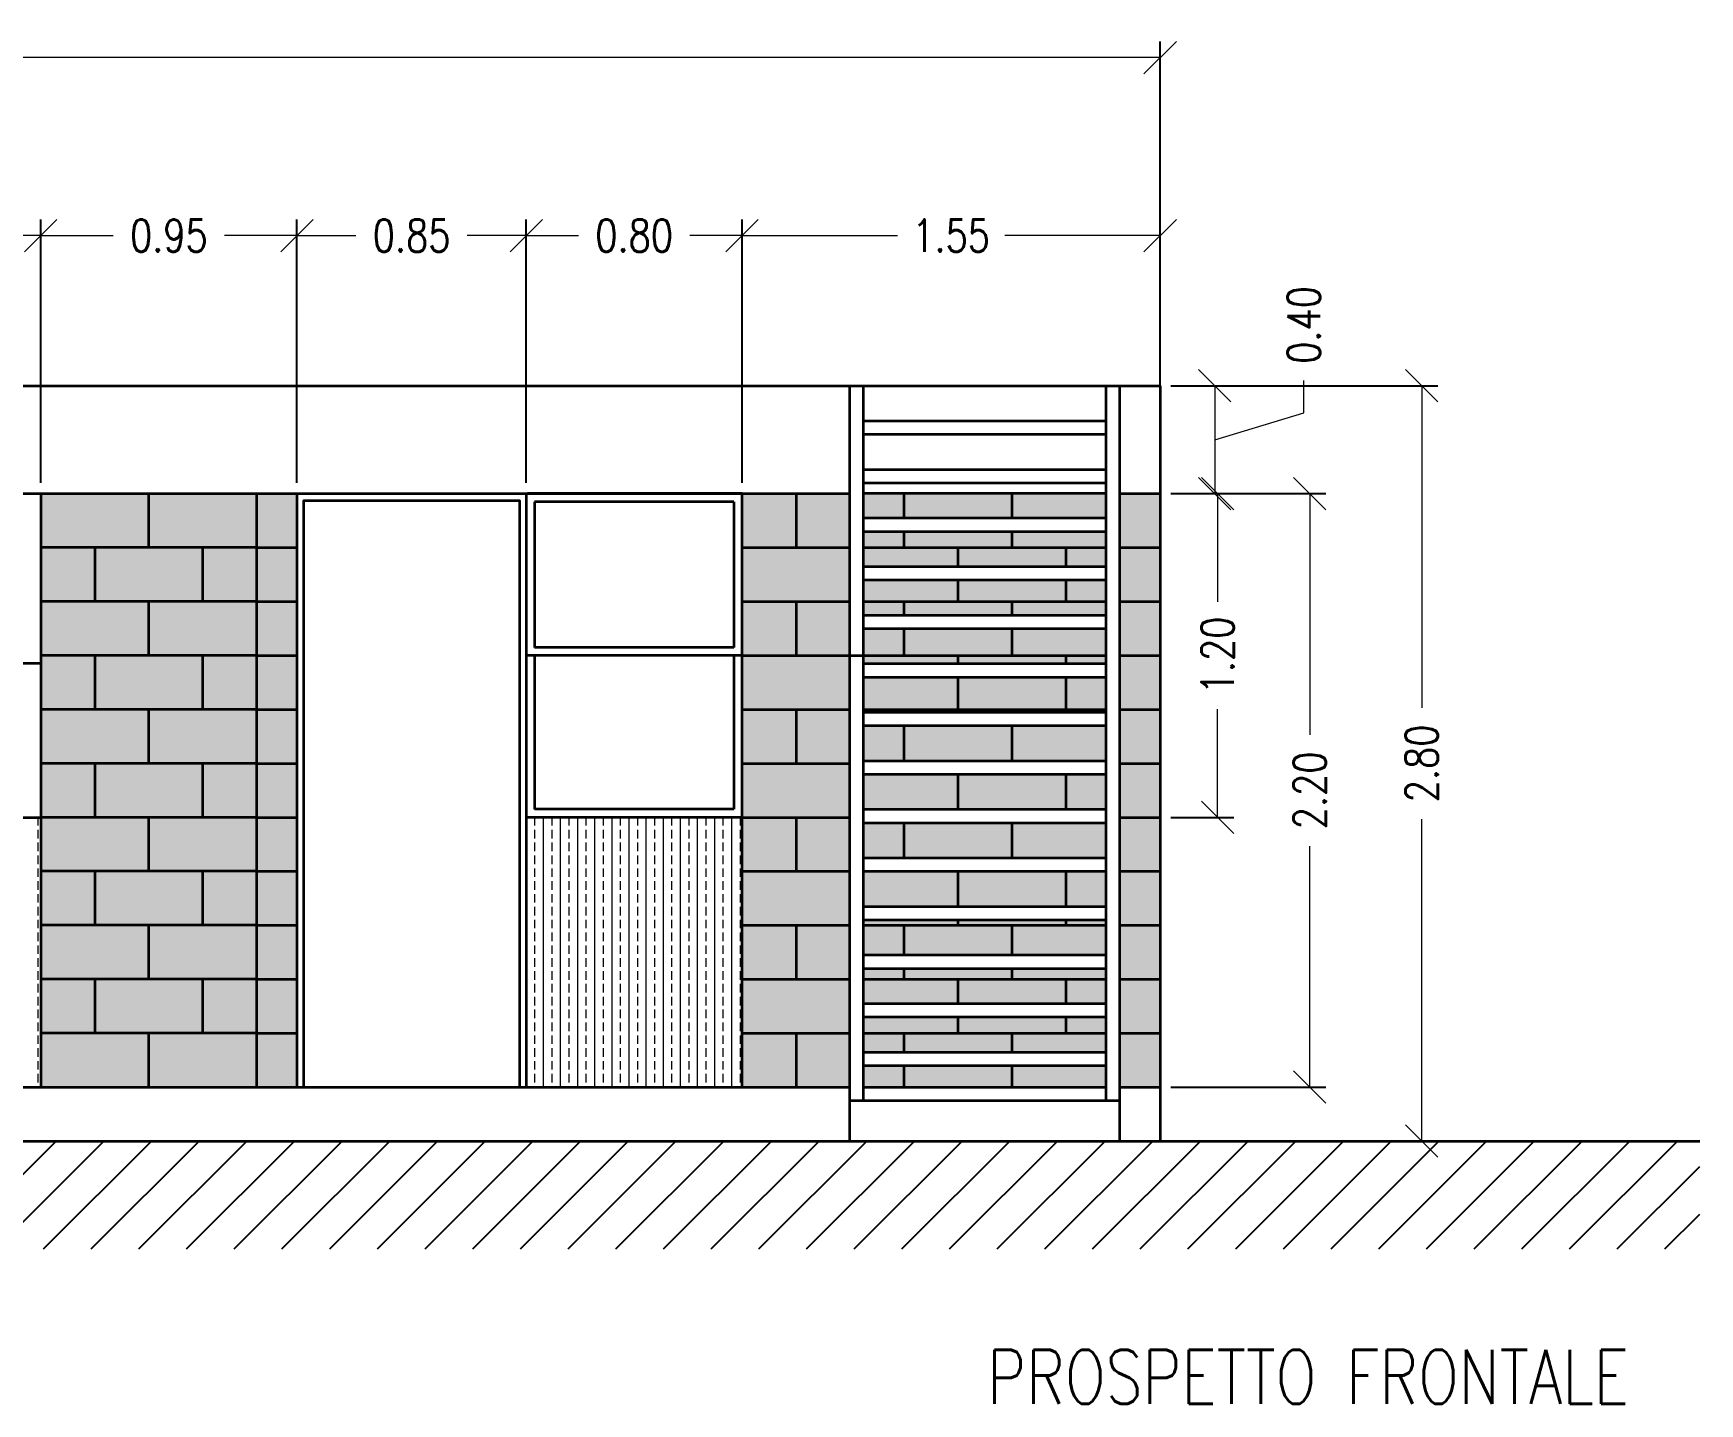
# Model space of a CAD drawing. Header units: metres. Extents: x 60.2 to 105.7, y 8.7 to 63.7.
# Drawn here: x 78.5 to 84.68, y 52.95 to 58.03 of the extents above; entities that cross this region are included whole.
import ezdxf

# ---------------------------------------------------------------- set-up
doc = ezdxf.new("R2010")
doc.units = ezdxf.units.M
doc.header["$LTSCALE"] = 5
doc.header["$MEASUREMENT"] = 0
doc.layers.get('0').update_dxf_attribs({"color": 30})
doc.layers.get('DEFPOINTS').update_dxf_attribs({"color": 210})
for name, color, linetype, lineweight in [('A-ANNO-DIMS', 3, 'Continuous', 9), ('A-ANNO-TEXT', 3, 'Continuous', 18), ('A-ELEV-MBE1', 7, 'Continuous', 35), ('A-ELEV-PATT', 8, 'Continuous', 18)]:
    doc.layers.add(name, color=color, linetype=linetype, lineweight=lineweight)
doc.layers.add('A-ANNO-SCRN', color=30, linetype='Continuous')
doc.styles.add('E-ROMANS', font='romans.shx', dxfattribs={"width": 0.8})
doc.dimstyles.new('E-0100_ARW_18', dxfattribs={"dimscale": 0.001, "dimtxt": 180, "dimasz": 180, "dimexe": 90, "dimexo": 60, "dimgap": 90, "dimtad": 0, "dimzin": 0, "dimdsep": 46, "dimtxsty": 'E-ROMANS', "dimblk": 'OPEN90', "dimcen": 90, "dimclrd": 256, "dimclre": 256, "dimclrt": 256, "dimadec": 0, "dimazin": 0, "dimtfac": 1, "dimtmove": 1, "dimatfit": 3, "dimldrblk": 'OPEN90', "dimfxl": 1, "dimtfill": 1, "dimtolj": 1, "dimtzin": 0, "dimarcsym": 0})

# ---------------------------------------------------------------- blocks, each defined once
blk = doc.blocks.new('_Oblique')
at = {"color": 0, "linetype": 'ByBlock', "lineweight": -2}
blk.add_line((-0.5, -0.5), (0.5, 0.5), dxfattribs=at)
blk = doc.blocks.new('*D89')
at = {"layer": 'A-ANNO-DIMS', "lineweight": -2, "transparency": 16777216}
for p, q in [((72.9311, 56.7667), (72.9311, 58.0032)), ((82.6811, 56.7667), (82.6811, 58.0032))]:
    blk.add_line(p, q, dxfattribs=at)
at = {"layer": 'A-ANNO-DIMS', "transparency": 16777216}
for p, q in [((72.9311, 57.9432), (77.5998, 57.9432)), ((82.6811, 57.9432), (78.0124, 57.9432))]:
    blk.add_line(p, q, dxfattribs=at)
at = {"layer": 'DEFPOINTS', "color": 0, "transparency": 16777216}
for p in [(82.6811, 57.9432), (72.9311, 56.7267), (82.6811, 56.7267)]:
    blk.add_point(p, dxfattribs=at)
at = {"layer": 'A-ANNO-DIMS', "transparency": 16777216, "xscale": 0.12, "yscale": 0.12, "zscale": 0.12, "rotation": 180}
blk.add_blockref('_Oblique', (72.9311, 57.9432), dxfattribs=at)
at = {"layer": 'A-ANNO-DIMS', "transparency": 16777216, "xscale": 0.12, "yscale": 0.12, "zscale": 0.12}
blk.add_blockref('_Oblique', (82.6811, 57.9432), dxfattribs=at)
at = {"layer": 'A-ANNO-DIMS', "transparency": 16777216, "insert": (77.8061, 57.9432), "char_height": 0.12, "attachment_point": 5, "style": 'E-ROMANS', "bg_fill": 3, "box_fill_scale": 1.25, "bg_fill_color": 256, "bg_fill_true_color": 13158600, "bg_fill_transparency": 0}
blk.add_mtext('\\A1;9.75', dxfattribs=at)
blk = doc.blocks.new('_Open90')
at = {"color": 0, "linetype": 'ByBlock', "lineweight": -2}
for p, q in [((0, 0), (-1, 0)), ((-0.5, 0.5), (0, 0)), ((0, 0), (-0.5, -0.5))]:
    blk.add_line(p, q, dxfattribs=at)
blk = doc.blocks.new('*D90')
at = {"layer": 'A-ANNO-DIMS', "lineweight": -2, "transparency": 16777216}
for p, q in [((82.7211, 56.7267), (82.9436, 56.7267)), ((82.7211, 56.3267), (82.9436, 56.3267))]:
    blk.add_line(p, q, dxfattribs=at)
at = {"layer": 'A-ANNO-DIMS', "transparency": 16777216}
for p, q in [((82.8836, 56.7267), (82.8836, 56.3267)), ((83.2136, 56.6257), (83.2136, 56.7457)), ((82.8836, 56.5267), (83.2136, 56.6257))]:
    blk.add_line(p, q, dxfattribs=at)
at = {"layer": 'DEFPOINTS', "color": 0, "transparency": 16777216}
for p in [(82.6811, 56.7267), (82.6811, 56.3267), (82.8836, 56.3267)]:
    blk.add_point(p, dxfattribs=at)
at = {"layer": 'A-ANNO-DIMS', "transparency": 16777216, "xscale": 0.12, "yscale": 0.12, "zscale": 0.12}
for p, rotation in [((82.8836, 56.7267), 90), ((82.8836, 56.3267), 270)]:
    blk.add_blockref('_Oblique', p, dxfattribs=dict(at, rotation=rotation))
at = {"layer": 'A-ANNO-DIMS', "transparency": 16777216, "insert": (83.2136, 56.952), "char_height": 0.12, "attachment_point": 5, "rotation": 90, "style": 'E-ROMANS', "bg_fill": 3, "box_fill_scale": 1.25, "bg_fill_color": 256, "bg_fill_true_color": 13158600, "bg_fill_transparency": 0}
blk.add_mtext('\\A1;0.40', dxfattribs=at)
blk = doc.blocks.new('*D91')
at = {"layer": 'A-ANNO-DIMS', "lineweight": -2, "transparency": 16777216}
for p, q in [((82.7211, 56.3267), (82.9541, 56.3267)), ((82.7211, 55.1267), (82.9541, 55.1267))]:
    blk.add_line(p, q, dxfattribs=at)
at = {"layer": 'A-ANNO-DIMS', "transparency": 16777216}
for p, q in [((82.8941, 56.3267), (82.8941, 55.9261)), ((82.8941, 55.1267), (82.8941, 55.5273))]:
    blk.add_line(p, q, dxfattribs=at)
at = {"layer": 'DEFPOINTS', "color": 0, "transparency": 16777216}
for p in [(82.6811, 56.3267), (82.6811, 55.1267), (82.8941, 55.1267)]:
    blk.add_point(p, dxfattribs=at)
at = {"layer": 'A-ANNO-DIMS', "transparency": 16777216, "xscale": 0.12, "yscale": 0.12, "zscale": 0.12}
for p, rotation in [((82.8941, 56.3267), 90), ((82.8941, 55.1267), 270)]:
    blk.add_blockref('_Oblique', p, dxfattribs=dict(at, rotation=rotation))
at = {"layer": 'A-ANNO-DIMS', "transparency": 16777216, "insert": (82.8941, 55.7267), "char_height": 0.12, "attachment_point": 5, "rotation": 90, "style": 'E-ROMANS', "bg_fill": 3, "box_fill_scale": 1.25, "bg_fill_color": 256, "bg_fill_true_color": 13158600, "bg_fill_transparency": 0}
blk.add_mtext('\\A1;1.20', dxfattribs=at)
blk = doc.blocks.new('*D92')
at = {"layer": 'A-ANNO-DIMS', "lineweight": -2, "transparency": 16777216}
for p, q in [((82.7211, 56.3267), (83.2957, 56.3267)), ((82.7211, 54.1267), (83.2957, 54.1267))]:
    blk.add_line(p, q, dxfattribs=at)
at = {"layer": 'A-ANNO-DIMS', "transparency": 16777216}
for p, q in [((83.2357, 56.3267), (83.2357, 55.433)), ((83.2357, 54.1267), (83.2357, 55.0204))]:
    blk.add_line(p, q, dxfattribs=at)
at = {"layer": 'DEFPOINTS', "color": 0, "transparency": 16777216}
for p in [(82.6811, 56.3267), (82.6811, 54.1267), (83.2357, 54.1267)]:
    blk.add_point(p, dxfattribs=at)
at = {"layer": 'A-ANNO-DIMS', "transparency": 16777216, "xscale": 0.12, "yscale": 0.12, "zscale": 0.12}
for p, rotation in [((83.2357, 56.3267), 90), ((83.2357, 54.1267), 270)]:
    blk.add_blockref('_Oblique', p, dxfattribs=dict(at, rotation=rotation))
at = {"layer": 'A-ANNO-DIMS', "transparency": 16777216, "insert": (83.2357, 55.2267), "char_height": 0.12, "attachment_point": 5, "rotation": 90, "style": 'E-ROMANS', "bg_fill": 3, "box_fill_scale": 1.25, "bg_fill_color": 256, "bg_fill_true_color": 13158600, "bg_fill_transparency": 0}
blk.add_mtext('\\A1;2.20', dxfattribs=at)
blk = doc.blocks.new('*D93')
at = {"layer": 'A-ANNO-DIMS', "lineweight": -2, "transparency": 16777216}
for p, q in [((82.7211, 56.7267), (83.7105, 56.7267)), ((82.7211, 53.9267), (83.7105, 53.9267))]:
    blk.add_line(p, q, dxfattribs=at)
at = {"layer": 'A-ANNO-DIMS', "transparency": 16777216}
for p, q in [((83.6505, 56.7267), (83.6505, 55.533)), ((83.6505, 53.9267), (83.6505, 55.1204))]:
    blk.add_line(p, q, dxfattribs=at)
at = {"layer": 'DEFPOINTS', "color": 0, "transparency": 16777216}
for p in [(82.6811, 56.7267), (82.6811, 53.9267), (83.6505, 53.9267)]:
    blk.add_point(p, dxfattribs=at)
at = {"layer": 'A-ANNO-DIMS', "transparency": 16777216, "xscale": 0.12, "yscale": 0.12, "zscale": 0.12}
for p, rotation in [((83.6505, 56.7267), 90), ((83.6505, 53.9267), 270)]:
    blk.add_blockref('_Oblique', p, dxfattribs=dict(at, rotation=rotation))
at = {"layer": 'A-ANNO-DIMS', "transparency": 16777216, "insert": (83.6505, 55.3267), "char_height": 0.12, "attachment_point": 5, "rotation": 90, "style": 'E-ROMANS', "bg_fill": 3, "box_fill_scale": 1.25, "bg_fill_color": 256, "bg_fill_true_color": 13158600, "bg_fill_transparency": 0}
blk.add_mtext('\\A1;2.80', dxfattribs=at)
blk = doc.blocks.new('*D108')
at = {"layer": 'A-ANNO-DIMS', "lineweight": -2, "transparency": 16777216}
for p, q in [((77.7311, 56.3667), (77.7311, 57.3435)), ((78.5311, 56.3667), (78.5311, 57.3435))]:
    blk.add_line(p, q, dxfattribs=at)
at = {"layer": 'A-ANNO-DIMS', "transparency": 16777216}
for p, q in [((77.7311, 57.2835), (77.9248, 57.2835)), ((78.5311, 57.2835), (78.3374, 57.2835))]:
    blk.add_line(p, q, dxfattribs=at)
at = {"layer": 'DEFPOINTS', "color": 0, "transparency": 16777216}
for p in [(78.5311, 57.2835), (77.7311, 56.3267), (78.5311, 56.3267)]:
    blk.add_point(p, dxfattribs=at)
at = {"layer": 'A-ANNO-DIMS', "transparency": 16777216, "xscale": 0.12, "yscale": 0.12, "zscale": 0.12, "rotation": 180}
blk.add_blockref('_Oblique', (77.7311, 57.2835), dxfattribs=at)
at = {"layer": 'A-ANNO-DIMS', "transparency": 16777216, "xscale": 0.12, "yscale": 0.12, "zscale": 0.12}
blk.add_blockref('_Oblique', (78.5311, 57.2835), dxfattribs=at)
at = {"layer": 'A-ANNO-DIMS', "transparency": 16777216, "insert": (78.1311, 57.2835), "char_height": 0.12, "attachment_point": 5, "style": 'E-ROMANS', "bg_fill": 3, "box_fill_scale": 1.25, "bg_fill_color": 256, "bg_fill_true_color": 13158600, "bg_fill_transparency": 0}
blk.add_mtext('\\A1;0.80', dxfattribs=at)
blk = doc.blocks.new('*D109')
at = {"layer": 'A-ANNO-DIMS', "lineweight": -2, "transparency": 16777216}
for p, q in [((78.5311, 56.3667), (78.5311, 57.3435)), ((79.4811, 56.3667), (79.4811, 57.3435))]:
    blk.add_line(p, q, dxfattribs=at)
at = {"layer": 'A-ANNO-DIMS', "transparency": 16777216}
for p, q in [((78.5311, 57.2835), (78.7998, 57.2835)), ((79.4811, 57.2835), (79.2124, 57.2835))]:
    blk.add_line(p, q, dxfattribs=at)
at = {"layer": 'DEFPOINTS', "color": 0, "transparency": 16777216}
for p in [(79.4811, 57.2835), (78.5311, 56.3267), (79.4811, 56.3267)]:
    blk.add_point(p, dxfattribs=at)
at = {"layer": 'A-ANNO-DIMS', "transparency": 16777216, "xscale": 0.12, "yscale": 0.12, "zscale": 0.12, "rotation": 180}
blk.add_blockref('_Oblique', (78.5311, 57.2835), dxfattribs=at)
at = {"layer": 'A-ANNO-DIMS', "transparency": 16777216, "xscale": 0.12, "yscale": 0.12, "zscale": 0.12}
blk.add_blockref('_Oblique', (79.4811, 57.2835), dxfattribs=at)
at = {"layer": 'A-ANNO-DIMS', "transparency": 16777216, "insert": (79.0061, 57.2835), "char_height": 0.12, "attachment_point": 5, "style": 'E-ROMANS', "bg_fill": 3, "box_fill_scale": 1.25, "bg_fill_color": 256, "bg_fill_true_color": 13158600, "bg_fill_transparency": 0}
blk.add_mtext('\\A1;0.95', dxfattribs=at)
blk = doc.blocks.new('*D110')
at = {"layer": 'A-ANNO-DIMS', "lineweight": -2, "transparency": 16777216}
for p, q in [((79.4811, 56.3667), (79.4811, 57.3435)), ((80.3311, 56.3667), (80.3311, 57.3435))]:
    blk.add_line(p, q, dxfattribs=at)
at = {"layer": 'A-ANNO-DIMS', "transparency": 16777216}
for p, q in [((79.4811, 57.2835), (79.6998, 57.2835)), ((80.3311, 57.2835), (80.1124, 57.2835))]:
    blk.add_line(p, q, dxfattribs=at)
at = {"layer": 'DEFPOINTS', "color": 0, "transparency": 16777216}
for p in [(80.3311, 57.2835), (79.4811, 56.3267), (80.3311, 56.3267)]:
    blk.add_point(p, dxfattribs=at)
at = {"layer": 'A-ANNO-DIMS', "transparency": 16777216, "xscale": 0.12, "yscale": 0.12, "zscale": 0.12, "rotation": 180}
blk.add_blockref('_Oblique', (79.4811, 57.2835), dxfattribs=at)
at = {"layer": 'A-ANNO-DIMS', "transparency": 16777216, "xscale": 0.12, "yscale": 0.12, "zscale": 0.12}
blk.add_blockref('_Oblique', (80.3311, 57.2835), dxfattribs=at)
at = {"layer": 'A-ANNO-DIMS', "transparency": 16777216, "insert": (79.9061, 57.2835), "char_height": 0.12, "attachment_point": 5, "style": 'E-ROMANS', "bg_fill": 3, "box_fill_scale": 1.25, "bg_fill_color": 256, "bg_fill_true_color": 13158600, "bg_fill_transparency": 0}
blk.add_mtext('\\A1;0.85', dxfattribs=at)
blk = doc.blocks.new('*D111')
at = {"layer": 'A-ANNO-DIMS', "lineweight": -2, "transparency": 16777216}
for p, q in [((80.3311, 56.3667), (80.3311, 57.3435)), ((81.1311, 56.3667), (81.1311, 57.3435))]:
    blk.add_line(p, q, dxfattribs=at)
at = {"layer": 'A-ANNO-DIMS', "transparency": 16777216}
for p, q in [((80.3311, 57.2835), (80.5248, 57.2835)), ((81.1311, 57.2835), (80.9374, 57.2835))]:
    blk.add_line(p, q, dxfattribs=at)
at = {"layer": 'DEFPOINTS', "color": 0, "transparency": 16777216}
for p in [(81.1311, 57.2835), (80.3311, 56.3267), (81.1311, 56.3267)]:
    blk.add_point(p, dxfattribs=at)
at = {"layer": 'A-ANNO-DIMS', "transparency": 16777216, "xscale": 0.12, "yscale": 0.12, "zscale": 0.12, "rotation": 180}
blk.add_blockref('_Oblique', (80.3311, 57.2835), dxfattribs=at)
at = {"layer": 'A-ANNO-DIMS', "transparency": 16777216, "xscale": 0.12, "yscale": 0.12, "zscale": 0.12}
blk.add_blockref('_Oblique', (81.1311, 57.2835), dxfattribs=at)
at = {"layer": 'A-ANNO-DIMS', "transparency": 16777216, "insert": (80.7311, 57.2835), "char_height": 0.12, "attachment_point": 5, "style": 'E-ROMANS', "bg_fill": 3, "box_fill_scale": 1.25, "bg_fill_color": 256, "bg_fill_true_color": 13158600, "bg_fill_transparency": 0}
blk.add_mtext('\\A1;0.80', dxfattribs=at)
blk = doc.blocks.new('*D112')
at = {"layer": 'A-ANNO-DIMS', "lineweight": -2, "transparency": 16777216}
for p, q in [((81.1311, 56.3667), (81.1311, 57.3435)), ((82.6811, 56.3667), (82.6811, 57.3435))]:
    blk.add_line(p, q, dxfattribs=at)
at = {"layer": 'A-ANNO-DIMS', "transparency": 16777216}
for p, q in [((81.1311, 57.2835), (81.7067, 57.2835)), ((82.6811, 57.2835), (82.1055, 57.2835))]:
    blk.add_line(p, q, dxfattribs=at)
at = {"layer": 'DEFPOINTS', "color": 0, "transparency": 16777216}
for p in [(82.6811, 57.2835), (81.1311, 56.3267), (82.6811, 56.3267)]:
    blk.add_point(p, dxfattribs=at)
at = {"layer": 'A-ANNO-DIMS', "transparency": 16777216, "xscale": 0.12, "yscale": 0.12, "zscale": 0.12, "rotation": 180}
blk.add_blockref('_Oblique', (81.1311, 57.2835), dxfattribs=at)
at = {"layer": 'A-ANNO-DIMS', "transparency": 16777216, "xscale": 0.12, "yscale": 0.12, "zscale": 0.12}
blk.add_blockref('_Oblique', (82.6811, 57.2835), dxfattribs=at)
at = {"layer": 'A-ANNO-DIMS', "transparency": 16777216, "insert": (81.9061, 57.2835), "char_height": 0.12, "attachment_point": 5, "style": 'E-ROMANS', "bg_fill": 3, "box_fill_scale": 1.25, "bg_fill_color": 256, "bg_fill_true_color": 13158600, "bg_fill_transparency": 0}
blk.add_mtext('\\A1;1.55', dxfattribs=at)

msp = doc.modelspace()

# ---------------------------------------------------------------- hatches: boundary and pattern name
at = {"layer": 'A-ELEV-PATT'}
h = msp.add_hatch(dxfattribs=at)
h.set_pattern_fill('DOTS,_O', color=256, scale=0.025, angle=450)
h.set_pattern_definition([(90, (106.874382, 341.13224), (-0.0396875, 0.01984375), [0, -0.0396875])])
h.paths.add_polyline_path([(79.4811, 56.3267), (78.5311, 56.3267), (78.5311, 55.1267), (78.5311, 54.1267), (79.4811, 54.1267)])
h.paths.add_polyline_path([(81.5311, 56.3267), (81.1311, 56.3267), (81.1311, 54.1267), (81.5311, 54.1267)])
h.paths.add_polyline_path([(82.4811, 56.3267), (81.5811, 56.3267), (81.5811, 56.2367), (82.4811, 56.2367)])
h.paths.add_polyline_path([(82.4811, 56.1867), (81.5811, 56.1867), (81.5811, 56.0567), (82.4811, 56.0567)])
h.paths.add_polyline_path([(82.4811, 56.0067), (81.5811, 56.0067), (81.5811, 55.8767), (82.4811, 55.8767)])
h.paths.add_polyline_path([(82.4811, 55.8267), (81.5811, 55.8267), (81.5811, 55.6967), (82.4811, 55.6967)])
h.paths.add_polyline_path([(82.4811, 55.6467), (81.5811, 55.6467), (81.5811, 55.5167), (82.4811, 55.5167)])
h.paths.add_polyline_path([(82.4811, 55.4667), (81.5811, 55.4667), (81.5811, 55.3367), (82.4811, 55.3367)])
h.paths.add_polyline_path([(82.4811, 55.2867), (81.5811, 55.2867), (81.5811, 55.1567), (82.4811, 55.1567)])
h.paths.add_polyline_path([(82.4811, 55.1067), (81.5811, 55.1067), (81.5811, 54.9767), (82.4811, 54.9767)])
h.paths.add_polyline_path([(82.4811, 54.9267), (81.5811, 54.9267), (81.5811, 54.7967), (82.4811, 54.7967)])
h.paths.add_polyline_path([(82.4811, 54.7467), (81.5811, 54.7467), (81.5811, 54.6167), (82.4811, 54.6167)])
h.paths.add_polyline_path([(82.4811, 54.5667), (81.5811, 54.5667), (81.5811, 54.4367), (82.4811, 54.4367)])
h.paths.add_polyline_path([(82.4811, 54.3867), (81.5811, 54.3867), (81.5811, 54.2567), (82.4811, 54.2567)])
h.paths.add_polyline_path([(82.4811, 54.2067), (81.5811, 54.2067), (81.5811, 54.1267), (82.4811, 54.1267)])
h.paths.add_polyline_path([(82.6811, 56.3267), (82.5311, 56.3267), (82.5311, 54.1267), (82.6811, 54.1267)])

# ---------------------------------------------------------------- linework, layer by layer
at = {"layer": 'A-ELEV-MBE1'}
for p, q in [((76.1311, 56.7267), (81.5811, 56.7267)), ((81.5811, 56.7267), (82.5311, 56.7267)), ((82.5311, 56.7267), (82.6811, 56.7267)), ((82.6811, 56.7267), (82.6811, 53.9267)), ((81.5811, 56.5967), (82.4811, 56.5967)), ((81.5811, 56.5467), (82.4811, 56.5467)), ((81.5811, 56.4167), (82.4811, 56.4167)), ((81.5811, 56.3667), (82.4811, 56.3667)), ((76.1311, 56.3267), (81.5311, 56.3267)), ((78.5311, 56.3267), (78.5311, 55.1267)), ((78.9311, 56.3267), (78.9311, 56.1267)), ((79.3311, 56.3267), (79.3311, 54.1267)), ((79.4811, 56.3267), (79.4811, 54.1267)), ((80.3311, 56.3267), (80.3311, 54.1267)), ((81.1311, 56.3267), (80.3352, 56.3267)), ((81.1011, 56.2967), (80.3611, 56.2967)), ((80.3611, 56.2967), (80.3611, 55.7567)), ((81.1011, 56.2967), (81.1011, 55.7567)), ((81.1311, 54.1267), (81.1311, 56.3267)), ((81.3311, 56.3267), (81.3311, 56.1267)), ((82.4811, 56.3267), (81.5811, 56.3267)), ((81.7311, 56.3267), (81.7311, 56.2367)), ((82.1311, 56.3267), (82.1311, 56.2367)), ((82.5311, 56.3267), (82.6811, 56.3267)), ((81.5811, 56.2367), (82.4811, 56.2367)), ((81.5811, 56.1867), (82.4811, 56.1867)), ((81.7311, 56.1867), (81.7311, 56.1267)), ((82.1311, 56.1867), (82.1311, 56.1267)), ((79.3311, 56.1267), (78.5311, 56.1267)), ((78.7311, 56.1267), (78.7311, 55.9267)), ((79.1311, 56.1267), (79.1311, 55.9267)), ((79.3311, 56.1267), (79.4811, 56.1267)), ((81.1311, 56.1267), (81.5311, 56.1267)), ((81.5811, 56.1267), (82.4811, 56.1267)), ((81.9311, 56.1267), (81.9311, 56.0567)), ((82.3311, 56.1267), (82.3311, 56.0567)), ((82.5311, 56.1267), (82.6811, 56.1267)), ((81.5811, 56.0567), (82.4811, 56.0567)), ((81.5811, 56.0067), (82.4811, 56.0067)), ((81.9311, 56.0067), (81.9311, 55.9267)), ((82.3311, 56.0067), (82.3311, 55.9267)), ((79.3311, 55.9267), (78.5311, 55.9267)), ((78.9311, 55.9267), (78.9311, 55.7267)), ((79.3311, 55.9267), (79.4811, 55.9267)), ((81.1311, 55.9267), (81.5311, 55.9267)), ((81.3311, 55.9267), (81.3311, 55.7267)), ((81.5811, 55.9267), (82.4811, 55.9267)), ((81.7311, 55.9267), (81.7311, 55.8767)), ((82.1311, 55.9267), (82.1311, 55.8767)), ((82.5311, 55.9267), (82.6811, 55.9267)), ((81.5811, 55.8767), (82.4811, 55.8767)), ((81.5811, 55.8267), (82.4811, 55.8267)), ((81.7311, 55.8267), (81.7311, 55.7267)), ((82.1311, 55.8267), (82.1311, 55.7267)), ((79.3311, 55.7267), (78.5311, 55.7267)), ((78.7311, 55.7267), (78.7311, 55.5267)), ((79.1311, 55.7267), (79.1311, 55.5267)), ((79.3311, 55.7267), (79.4811, 55.7267)), ((80.3611, 55.7267), (80.3611, 55.1567)), ((81.1011, 55.7267), (81.1011, 55.1567)), ((81.1311, 55.7267), (82.4811, 55.7267)), ((81.9311, 55.7267), (81.9311, 55.6967)), ((82.3311, 55.7267), (82.3311, 55.6967)), ((82.5311, 55.7267), (82.6811, 55.7267)), ((81.5811, 55.6967), (82.4811, 55.6967)), ((81.5811, 55.6467), (82.4811, 55.6467)), ((81.9311, 55.6467), (81.9311, 55.5267)), ((82.3311, 55.6467), (82.3311, 55.5267)), ((79.3311, 55.5267), (78.5311, 55.5267)), ((78.9311, 55.5267), (78.9311, 55.3267)), ((79.3311, 55.5267), (79.4811, 55.5267)), ((81.1311, 55.5267), (81.5311, 55.5267)), ((81.3311, 55.5267), (81.3311, 55.3267)), ((81.5811, 55.5267), (82.4811, 55.5267)), ((81.5811, 55.5167), (82.4811, 55.5167)), ((81.7311, 55.5267), (81.7311, 55.5167)), ((82.1311, 55.5267), (82.1311, 55.5167)), ((82.5311, 55.5267), (82.6811, 55.5267)), ((81.5811, 55.4667), (82.4811, 55.4667)), ((81.7311, 55.4667), (81.7311, 55.3367)), ((82.1311, 55.4667), (82.1311, 55.3367)), ((79.3311, 55.3267), (78.5311, 55.3267)), ((78.7311, 55.3267), (78.7311, 55.1267)), ((79.1311, 55.3267), (79.1311, 55.1267)), ((79.3311, 55.3267), (79.4811, 55.3267)), ((81.1311, 55.3267), (81.5311, 55.3267)), ((81.5811, 55.3367), (82.4811, 55.3367)), ((82.5311, 55.3267), (82.6811, 55.3267)), ((81.5811, 55.2867), (82.4811, 55.2867)), ((81.9311, 55.2867), (81.9311, 55.1567)), ((82.3311, 55.2867), (82.3311, 55.1567)), ((77.7311, 55.1267), (78.5311, 55.1267)), ((79.3311, 55.1267), (78.5311, 55.1267)), ((78.5311, 55.1267), (78.5311, 54.1267)), ((78.9311, 55.1267), (78.9311, 54.9267)), ((79.3311, 55.1267), (79.4811, 55.1267)), ((81.1311, 55.1267), (80.3311, 55.1267)), ((81.1011, 55.1567), (80.3611, 55.1567)), ((81.1311, 55.1267), (81.5311, 55.1267)), ((81.3311, 55.1267), (81.3311, 54.9267)), ((81.5811, 55.1567), (82.4811, 55.1567)), ((81.5811, 55.1067), (82.4811, 55.1067)), ((81.7311, 55.1067), (81.7311, 54.9767)), ((82.1311, 55.1067), (82.1311, 54.9767)), ((82.5311, 55.1267), (82.6811, 55.1267)), ((79.3311, 54.9267), (78.5311, 54.9267)), ((78.7311, 54.9267), (78.7311, 54.7267)), ((79.1311, 54.9267), (79.1311, 54.7267)), ((79.3311, 54.9267), (79.4811, 54.9267)), ((81.1311, 54.9267), (81.5311, 54.9267)), ((81.5811, 54.9767), (82.4811, 54.9767)), ((81.5811, 54.9267), (82.4811, 54.9267)), ((81.9311, 54.9267), (81.9311, 54.7967)), ((82.3311, 54.9267), (82.3311, 54.7967)), ((82.5311, 54.9267), (82.6811, 54.9267)), ((81.5811, 54.7967), (82.4811, 54.7967)), ((81.5811, 54.7467), (82.4811, 54.7467)), ((81.9311, 54.7467), (81.9311, 54.7267)), ((82.3311, 54.7467), (82.3311, 54.7267)), ((79.3311, 54.7267), (78.5311, 54.7267)), ((78.9311, 54.7267), (78.9311, 54.5267)), ((79.3311, 54.7267), (79.4811, 54.7267)), ((81.1311, 54.7267), (81.5311, 54.7267)), ((81.3311, 54.7267), (81.3311, 54.5267)), ((81.5811, 54.7267), (82.4811, 54.7267)), ((81.7311, 54.7267), (81.7311, 54.6167)), ((82.1311, 54.7267), (82.1311, 54.6167)), ((82.5311, 54.7267), (82.6811, 54.7267)), ((81.5811, 54.6167), (82.4811, 54.6167)), ((81.5811, 54.5667), (82.4811, 54.5667)), ((81.7311, 54.5667), (81.7311, 54.5267)), ((82.1311, 54.5667), (82.1311, 54.5267)), ((79.3311, 54.5267), (78.5311, 54.5267)), ((78.7311, 54.5267), (78.7311, 54.3267)), ((79.1311, 54.5267), (79.1311, 54.3267)), ((79.3311, 54.5267), (79.4811, 54.5267)), ((81.1311, 54.5267), (81.5311, 54.5267)), ((81.5811, 54.5267), (82.4811, 54.5267)), ((81.9311, 54.5267), (81.9311, 54.4367)), ((82.3311, 54.5267), (82.3311, 54.4367)), ((82.5311, 54.5267), (82.6811, 54.5267)), ((81.5811, 54.4367), (82.4811, 54.4367)), ((81.5811, 54.3867), (82.4811, 54.3867)), ((81.9311, 54.3867), (81.9311, 54.3267)), ((82.3311, 54.3867), (82.3311, 54.3267)), ((79.3311, 54.3267), (78.5311, 54.3267)), ((78.9311, 54.3267), (78.9311, 54.1267)), ((79.3311, 54.3267), (79.4811, 54.3267)), ((81.1311, 54.3267), (81.5311, 54.3267)), ((81.3311, 54.3267), (81.3311, 54.1267)), ((81.5811, 54.3267), (82.4811, 54.3267)), ((81.7311, 54.3267), (81.7311, 54.2567)), ((82.1311, 54.3267), (82.1311, 54.2567)), ((82.5311, 54.3267), (82.6811, 54.3267)), ((81.5811, 54.2567), (82.4811, 54.2567)), ((81.5811, 54.2067), (82.4811, 54.2067)), ((81.7311, 54.2067), (81.7311, 54.1267)), ((82.1311, 54.2067), (82.1311, 54.1267)), ((76.1311, 54.1267), (81.5311, 54.1267)), ((81.5811, 54.1267), (82.4811, 54.1267)), ((82.5311, 54.1267), (82.6811, 54.1267)), ((81.5311, 54.0767), (82.5311, 54.0767)), ((70.9311, 53.9267), (84.6811, 53.9267))]:
    msp.add_line(p, q, dxfattribs=at)
for points in [[(81.5311, 53.9267), (81.5311, 56.7267)], [(81.5811, 54.0767), (81.5811, 56.7267)], [(82.4811, 54.0767), (82.4811, 56.7267)], [(82.5311, 53.9267), (82.5311, 56.7267)], [(79.5061, 54.1267), (79.5061, 56.3017), (80.3061, 56.3017), (80.3061, 54.1267)], [(81.1311, 55.7267), (80.3311, 55.7267)], [(81.1011, 55.7567), (80.3611, 55.7567)], [(78.5311, 55.6967), (77.7311, 55.6967)]]:
    msp.add_lwpolyline(points, dxfattribs=at)
at = {"layer": 'A-ELEV-PATT', "linetype": 'Continuous'}
for p, q in [((78.5216, 55.0965), (78.5216, 55.1267)), ((80.3314, 54.1267), (80.3314, 55.1267)), ((80.3631, 55.0965), (80.3631, 55.1267)), ((80.3949, 54.1267), (80.3949, 55.1267)), ((80.4266, 55.0965), (80.4266, 55.1267)), ((80.4584, 54.1267), (80.4584, 55.1267)), ((80.4901, 55.0965), (80.4901, 55.1267)), ((80.5219, 54.1267), (80.5219, 55.1267)), ((80.5536, 55.0965), (80.5536, 55.1267)), ((80.5854, 54.1267), (80.5854, 55.1267)), ((80.6171, 55.0965), (80.6171, 55.1267)), ((80.6489, 54.1267), (80.6489, 55.1267)), ((80.6806, 55.0965), (80.6806, 55.1267)), ((80.7124, 54.1267), (80.7124, 55.1267)), ((80.7441, 55.0965), (80.7441, 55.1267)), ((80.7759, 54.1267), (80.7759, 55.1267)), ((80.8076, 55.0965), (80.8076, 55.1267)), ((80.8394, 54.1267), (80.8394, 55.1267)), ((80.8711, 55.0965), (80.8711, 55.1267)), ((80.9029, 54.1267), (80.9029, 55.1267)), ((80.9346, 55.0965), (80.9346, 55.1267)), ((80.9664, 54.1267), (80.9664, 55.1267)), ((80.9981, 55.0965), (80.9981, 55.1267)), ((81.0299, 54.1267), (81.0299, 55.1267)), ((81.0616, 55.0965), (81.0616, 55.1267)), ((81.0934, 54.1267), (81.0934, 55.1267)), ((81.1251, 55.0965), (81.1251, 55.1267)), ((78.5216, 55.0489), (78.5216, 55.0806)), ((80.3631, 55.0489), (80.3631, 55.0806)), ((80.4266, 55.0489), (80.4266, 55.0806)), ((80.4901, 55.0489), (80.4901, 55.0806)), ((80.5536, 55.0489), (80.5536, 55.0806)), ((80.6171, 55.0489), (80.6171, 55.0806)), ((80.6806, 55.0489), (80.6806, 55.0806)), ((80.7441, 55.0489), (80.7441, 55.0806)), ((80.8076, 55.0489), (80.8076, 55.0806)), ((80.8711, 55.0489), (80.8711, 55.0806)), ((80.9346, 55.0489), (80.9346, 55.0806)), ((80.9981, 55.0489), (80.9981, 55.0806)), ((81.0616, 55.0489), (81.0616, 55.0806)), ((81.1251, 55.0489), (81.1251, 55.0806)), ((78.5216, 55.0012), (78.5216, 55.033)), ((78.5216, 54.9536), (78.5216, 54.9854)), ((80.3631, 55.0012), (80.3631, 55.033)), ((80.3631, 54.9536), (80.3631, 54.9854)), ((80.4266, 55.0012), (80.4266, 55.033)), ((80.4266, 54.9536), (80.4266, 54.9854)), ((80.4901, 55.0012), (80.4901, 55.033)), ((80.4901, 54.9536), (80.4901, 54.9854)), ((80.5536, 55.0012), (80.5536, 55.033)), ((80.5536, 54.9536), (80.5536, 54.9854)), ((80.6171, 55.0012), (80.6171, 55.033)), ((80.6171, 54.9536), (80.6171, 54.9854)), ((80.6806, 55.0012), (80.6806, 55.033)), ((80.6806, 54.9536), (80.6806, 54.9854)), ((80.7441, 55.0012), (80.7441, 55.033)), ((80.7441, 54.9536), (80.7441, 54.9854)), ((80.8076, 55.0012), (80.8076, 55.033)), ((80.8076, 54.9536), (80.8076, 54.9854)), ((80.8711, 55.0012), (80.8711, 55.033)), ((80.8711, 54.9536), (80.8711, 54.9854)), ((80.9346, 55.0012), (80.9346, 55.033)), ((80.9346, 54.9536), (80.9346, 54.9854)), ((80.9981, 55.0012), (80.9981, 55.033)), ((80.9981, 54.9536), (80.9981, 54.9854)), ((81.0616, 55.0012), (81.0616, 55.033)), ((81.0616, 54.9536), (81.0616, 54.9854)), ((81.1251, 55.0012), (81.1251, 55.033)), ((81.1251, 54.9536), (81.1251, 54.9854)), ((78.5216, 54.906), (78.5216, 54.9377)), ((80.3631, 54.906), (80.3631, 54.9377)), ((80.4266, 54.906), (80.4266, 54.9377)), ((80.4901, 54.906), (80.4901, 54.9377)), ((80.5536, 54.906), (80.5536, 54.9377)), ((80.6171, 54.906), (80.6171, 54.9377)), ((80.6806, 54.906), (80.6806, 54.9377)), ((80.7441, 54.906), (80.7441, 54.9377)), ((80.8076, 54.906), (80.8076, 54.9377)), ((80.8711, 54.906), (80.8711, 54.9377)), ((80.9346, 54.906), (80.9346, 54.9377)), ((80.9981, 54.906), (80.9981, 54.9377)), ((81.0616, 54.906), (81.0616, 54.9377)), ((81.1251, 54.906), (81.1251, 54.9377)), ((78.5216, 54.8584), (78.5216, 54.8901)), ((80.3631, 54.8584), (80.3631, 54.8901)), ((80.4266, 54.8584), (80.4266, 54.8901)), ((80.4901, 54.8584), (80.4901, 54.8901)), ((80.5536, 54.8584), (80.5536, 54.8901)), ((80.6171, 54.8584), (80.6171, 54.8901)), ((80.6806, 54.8584), (80.6806, 54.8901)), ((80.7441, 54.8584), (80.7441, 54.8901)), ((80.8076, 54.8584), (80.8076, 54.8901)), ((80.8711, 54.8584), (80.8711, 54.8901)), ((80.9346, 54.8584), (80.9346, 54.8901)), ((80.9981, 54.8584), (80.9981, 54.8901)), ((81.0616, 54.8584), (81.0616, 54.8901)), ((81.1251, 54.8584), (81.1251, 54.8901)), ((78.5216, 54.8107), (78.5216, 54.8425)), ((78.5216, 54.7631), (78.5216, 54.7949)), ((80.3631, 54.8107), (80.3631, 54.8425)), ((80.3631, 54.7631), (80.3631, 54.7949)), ((80.4266, 54.8107), (80.4266, 54.8425)), ((80.4266, 54.7631), (80.4266, 54.7949)), ((80.4901, 54.8107), (80.4901, 54.8425)), ((80.4901, 54.7631), (80.4901, 54.7949)), ((80.5536, 54.8107), (80.5536, 54.8425)), ((80.5536, 54.7631), (80.5536, 54.7949)), ((80.6171, 54.8107), (80.6171, 54.8425)), ((80.6171, 54.7631), (80.6171, 54.7949)), ((80.6806, 54.8107), (80.6806, 54.8425)), ((80.6806, 54.7631), (80.6806, 54.7949)), ((80.7441, 54.8107), (80.7441, 54.8425)), ((80.7441, 54.7631), (80.7441, 54.7949)), ((80.8076, 54.8107), (80.8076, 54.8425)), ((80.8076, 54.7631), (80.8076, 54.7949)), ((80.8711, 54.8107), (80.8711, 54.8425)), ((80.8711, 54.7631), (80.8711, 54.7949)), ((80.9346, 54.8107), (80.9346, 54.8425)), ((80.9346, 54.7631), (80.9346, 54.7949)), ((80.9981, 54.8107), (80.9981, 54.8425)), ((80.9981, 54.7631), (80.9981, 54.7949)), ((81.0616, 54.8107), (81.0616, 54.8425)), ((81.0616, 54.7631), (81.0616, 54.7949)), ((81.1251, 54.8107), (81.1251, 54.8425)), ((81.1251, 54.7631), (81.1251, 54.7949)), ((78.5216, 54.7155), (78.5216, 54.7472)), ((80.3631, 54.7155), (80.3631, 54.7472)), ((80.4266, 54.7155), (80.4266, 54.7472)), ((80.4901, 54.7155), (80.4901, 54.7472)), ((80.5536, 54.7155), (80.5536, 54.7472)), ((80.6171, 54.7155), (80.6171, 54.7472)), ((80.6806, 54.7155), (80.6806, 54.7472)), ((80.7441, 54.7155), (80.7441, 54.7472)), ((80.8076, 54.7155), (80.8076, 54.7472)), ((80.8711, 54.7155), (80.8711, 54.7472)), ((80.9346, 54.7155), (80.9346, 54.7472)), ((80.9981, 54.7155), (80.9981, 54.7472)), ((81.0616, 54.7155), (81.0616, 54.7472)), ((81.1251, 54.7155), (81.1251, 54.7472)), ((78.5216, 54.6679), (78.5216, 54.6996)), ((80.3631, 54.6679), (80.3631, 54.6996)), ((80.4266, 54.6679), (80.4266, 54.6996)), ((80.4901, 54.6679), (80.4901, 54.6996)), ((80.5536, 54.6679), (80.5536, 54.6996)), ((80.6171, 54.6679), (80.6171, 54.6996)), ((80.6806, 54.6679), (80.6806, 54.6996)), ((80.7441, 54.6679), (80.7441, 54.6996)), ((80.8076, 54.6679), (80.8076, 54.6996)), ((80.8711, 54.6679), (80.8711, 54.6996)), ((80.9346, 54.6679), (80.9346, 54.6996)), ((80.9981, 54.6679), (80.9981, 54.6996)), ((81.0616, 54.6679), (81.0616, 54.6996)), ((81.1251, 54.6679), (81.1251, 54.6996)), ((78.5216, 54.6202), (78.5216, 54.652)), ((80.3631, 54.6202), (80.3631, 54.652)), ((80.4266, 54.6202), (80.4266, 54.652)), ((80.4901, 54.6202), (80.4901, 54.652)), ((80.5536, 54.6202), (80.5536, 54.652)), ((80.6171, 54.6202), (80.6171, 54.652)), ((80.6806, 54.6202), (80.6806, 54.652)), ((80.7441, 54.6202), (80.7441, 54.652)), ((80.8076, 54.6202), (80.8076, 54.652)), ((80.8711, 54.6202), (80.8711, 54.652)), ((80.9346, 54.6202), (80.9346, 54.652)), ((80.9981, 54.6202), (80.9981, 54.652)), ((81.0616, 54.6202), (81.0616, 54.652)), ((81.1251, 54.6202), (81.1251, 54.652)), ((78.5216, 54.5726), (78.5216, 54.6044)), ((78.5216, 54.525), (78.5216, 54.5567)), ((80.3631, 54.5726), (80.3631, 54.6044)), ((80.3631, 54.525), (80.3631, 54.5567)), ((80.4266, 54.5726), (80.4266, 54.6044)), ((80.4266, 54.525), (80.4266, 54.5567)), ((80.4901, 54.5726), (80.4901, 54.6044)), ((80.4901, 54.525), (80.4901, 54.5567)), ((80.5536, 54.5726), (80.5536, 54.6044)), ((80.5536, 54.525), (80.5536, 54.5567)), ((80.6171, 54.5726), (80.6171, 54.6044)), ((80.6171, 54.525), (80.6171, 54.5567)), ((80.6806, 54.5726), (80.6806, 54.6044)), ((80.6806, 54.525), (80.6806, 54.5567)), ((80.7441, 54.5726), (80.7441, 54.6044)), ((80.7441, 54.525), (80.7441, 54.5567)), ((80.8076, 54.5726), (80.8076, 54.6044)), ((80.8076, 54.525), (80.8076, 54.5567)), ((80.8711, 54.5726), (80.8711, 54.6044)), ((80.8711, 54.525), (80.8711, 54.5567)), ((80.9346, 54.5726), (80.9346, 54.6044)), ((80.9346, 54.525), (80.9346, 54.5567)), ((80.9981, 54.5726), (80.9981, 54.6044)), ((80.9981, 54.525), (80.9981, 54.5567)), ((81.0616, 54.5726), (81.0616, 54.6044)), ((81.0616, 54.525), (81.0616, 54.5567)), ((81.1251, 54.5726), (81.1251, 54.6044)), ((81.1251, 54.525), (81.1251, 54.5567)), ((78.5216, 54.4774), (78.5216, 54.5091)), ((80.3631, 54.4774), (80.3631, 54.5091)), ((80.4266, 54.4774), (80.4266, 54.5091)), ((80.4901, 54.4774), (80.4901, 54.5091)), ((80.5536, 54.4774), (80.5536, 54.5091)), ((80.6171, 54.4774), (80.6171, 54.5091)), ((80.6806, 54.4774), (80.6806, 54.5091)), ((80.7441, 54.4774), (80.7441, 54.5091)), ((80.8076, 54.4774), (80.8076, 54.5091)), ((80.8711, 54.4774), (80.8711, 54.5091)), ((80.9346, 54.4774), (80.9346, 54.5091)), ((80.9981, 54.4774), (80.9981, 54.5091)), ((81.0616, 54.4774), (81.0616, 54.5091)), ((81.1251, 54.4774), (81.1251, 54.5091)), ((78.5216, 54.4297), (78.5216, 54.4615)), ((80.3631, 54.4297), (80.3631, 54.4615)), ((80.4266, 54.4297), (80.4266, 54.4615)), ((80.4901, 54.4297), (80.4901, 54.4615)), ((80.5536, 54.4297), (80.5536, 54.4615)), ((80.6171, 54.4297), (80.6171, 54.4615)), ((80.6806, 54.4297), (80.6806, 54.4615)), ((80.7441, 54.4297), (80.7441, 54.4615)), ((80.8076, 54.4297), (80.8076, 54.4615)), ((80.8711, 54.4297), (80.8711, 54.4615)), ((80.9346, 54.4297), (80.9346, 54.4615)), ((80.9981, 54.4297), (80.9981, 54.4615)), ((81.0616, 54.4297), (81.0616, 54.4615)), ((81.1251, 54.4297), (81.1251, 54.4615)), ((78.5216, 54.3821), (78.5216, 54.4139)), ((78.5216, 54.3345), (78.5216, 54.3662)), ((80.3631, 54.3821), (80.3631, 54.4139)), ((80.3631, 54.3345), (80.3631, 54.3662)), ((80.4266, 54.3821), (80.4266, 54.4139)), ((80.4266, 54.3345), (80.4266, 54.3662)), ((80.4901, 54.3821), (80.4901, 54.4139)), ((80.4901, 54.3345), (80.4901, 54.3662)), ((80.5536, 54.3821), (80.5536, 54.4139)), ((80.5536, 54.3345), (80.5536, 54.3662)), ((80.6171, 54.3821), (80.6171, 54.4139)), ((80.6171, 54.3345), (80.6171, 54.3662)), ((80.6806, 54.3821), (80.6806, 54.4139)), ((80.6806, 54.3345), (80.6806, 54.3662)), ((80.7441, 54.3821), (80.7441, 54.4139)), ((80.7441, 54.3345), (80.7441, 54.3662)), ((80.8076, 54.3821), (80.8076, 54.4139)), ((80.8076, 54.3345), (80.8076, 54.3662)), ((80.8711, 54.3821), (80.8711, 54.4139)), ((80.8711, 54.3345), (80.8711, 54.3662)), ((80.9346, 54.3821), (80.9346, 54.4139)), ((80.9346, 54.3345), (80.9346, 54.3662)), ((80.9981, 54.3821), (80.9981, 54.4139)), ((80.9981, 54.3345), (80.9981, 54.3662)), ((81.0616, 54.3821), (81.0616, 54.4139)), ((81.0616, 54.3345), (81.0616, 54.3662)), ((81.1251, 54.3821), (81.1251, 54.4139)), ((81.1251, 54.3345), (81.1251, 54.3662)), ((78.5216, 54.2869), (78.5216, 54.3186)), ((80.3631, 54.2869), (80.3631, 54.3186)), ((80.4266, 54.2869), (80.4266, 54.3186)), ((80.4901, 54.2869), (80.4901, 54.3186)), ((80.5536, 54.2869), (80.5536, 54.3186)), ((80.6171, 54.2869), (80.6171, 54.3186)), ((80.6806, 54.2869), (80.6806, 54.3186)), ((80.7441, 54.2869), (80.7441, 54.3186)), ((80.8076, 54.2869), (80.8076, 54.3186)), ((80.8711, 54.2869), (80.8711, 54.3186)), ((80.9346, 54.2869), (80.9346, 54.3186)), ((80.9981, 54.2869), (80.9981, 54.3186)), ((81.0616, 54.2869), (81.0616, 54.3186)), ((81.1251, 54.2869), (81.1251, 54.3186)), ((78.5216, 54.2392), (78.5216, 54.271)), ((80.3631, 54.2392), (80.3631, 54.271)), ((80.4266, 54.2392), (80.4266, 54.271)), ((80.4901, 54.2392), (80.4901, 54.271)), ((80.5536, 54.2392), (80.5536, 54.271)), ((80.6171, 54.2392), (80.6171, 54.271)), ((80.6806, 54.2392), (80.6806, 54.271)), ((80.7441, 54.2392), (80.7441, 54.271)), ((80.8076, 54.2392), (80.8076, 54.271)), ((80.8711, 54.2392), (80.8711, 54.271)), ((80.9346, 54.2392), (80.9346, 54.271)), ((80.9981, 54.2392), (80.9981, 54.271)), ((81.0616, 54.2392), (81.0616, 54.271)), ((81.1251, 54.2392), (81.1251, 54.271)), ((78.5216, 54.1916), (78.5216, 54.2234)), ((80.3631, 54.1916), (80.3631, 54.2234)), ((80.4266, 54.1916), (80.4266, 54.2234)), ((80.4901, 54.1916), (80.4901, 54.2234)), ((80.5536, 54.1916), (80.5536, 54.2234)), ((80.6171, 54.1916), (80.6171, 54.2234)), ((80.6806, 54.1916), (80.6806, 54.2234)), ((80.7441, 54.1916), (80.7441, 54.2234)), ((80.8076, 54.1916), (80.8076, 54.2234)), ((80.8711, 54.1916), (80.8711, 54.2234)), ((80.9346, 54.1916), (80.9346, 54.2234)), ((80.9981, 54.1916), (80.9981, 54.2234)), ((81.0616, 54.1916), (81.0616, 54.2234)), ((81.1251, 54.1916), (81.1251, 54.2234)), ((78.5216, 54.144), (78.5216, 54.1757)), ((78.5216, 54.1267), (78.5216, 54.1281)), ((80.3631, 54.144), (80.3631, 54.1757)), ((80.3631, 54.1267), (80.3631, 54.1281)), ((80.4266, 54.144), (80.4266, 54.1757)), ((80.4266, 54.1267), (80.4266, 54.1281)), ((80.4901, 54.144), (80.4901, 54.1757)), ((80.4901, 54.1267), (80.4901, 54.1281)), ((80.5536, 54.144), (80.5536, 54.1757)), ((80.5536, 54.1267), (80.5536, 54.1281)), ((80.6171, 54.144), (80.6171, 54.1757)), ((80.6171, 54.1267), (80.6171, 54.1281)), ((80.6806, 54.144), (80.6806, 54.1757)), ((80.6806, 54.1267), (80.6806, 54.1281)), ((80.7441, 54.144), (80.7441, 54.1757)), ((80.7441, 54.1267), (80.7441, 54.1281)), ((80.8076, 54.144), (80.8076, 54.1757)), ((80.8076, 54.1267), (80.8076, 54.1281)), ((80.8711, 54.144), (80.8711, 54.1757)), ((80.8711, 54.1267), (80.8711, 54.1281)), ((80.9346, 54.144), (80.9346, 54.1757)), ((80.9346, 54.1267), (80.9346, 54.1281)), ((80.9981, 54.144), (80.9981, 54.1757)), ((80.9981, 54.1267), (80.9981, 54.1281)), ((81.0616, 54.144), (81.0616, 54.1757)), ((81.0616, 54.1267), (81.0616, 54.1281)), ((81.1251, 54.144), (81.1251, 54.1757)), ((81.1251, 54.1267), (81.1251, 54.1281))]:
    msp.add_line(p, q, dxfattribs=at)

# ---------------------------------------------------------------- texts
at = {"layer": 'A-ANNO-TEXT', "insert": (82.0398, 53.1532), "char_height": 0.2, "attachment_point": 1, "style": 'E-ROMANS'}
msp.add_mtext_dynamic_manual_height_columns('PROSPETTO FRONTALE', width=3.800717, gutter_width=9, heights=[0], dxfattribs=at)

# ---------------------------------------------------------------- next in the draw order: dimensions: what is measured, and where the dimension line sits
at = {"layer": 'A-ANNO-DIMS'}
dim = msp.add_linear_dim(base=(82.6811, 57.9432), p1=(72.9311, 56.7267), p2=(82.6811, 56.7267), dimstyle='E-0100_ARW_18', override={"dimtxt": 120, "dimasz": 120, "dimexe": 60, "dimexo": 40, "dimgap": 60, "dimblk": 'Oblique', "dimcen": 60, "dimlwd": 65535}, dxfattribs=at)
dim.commit()
dim.dimension.update_dxf_attribs({"geometry": '*D89', "text_midpoint": (77.8061, 57.9432)})

# ---------------------------------------------------------------- next in the draw order: dimensions: what is measured, and where the dimension line sits
for base, p1, p2, angle, picture, middle in [((78.5311, 57.2835), (77.7311, 56.3267), (78.5311, 56.3267), 180, '*D108', (78.1311, 57.2835)), ((82.8836, 56.3267), (82.6811, 56.7267), (82.6811, 56.3267), 90, '*D90', (83.2136, 56.8057))]:
    dim = msp.add_linear_dim(base=base, p1=p1, p2=p2, angle=angle, dimstyle='E-0100_ARW_18', override={"dimtxt": 120, "dimasz": 120, "dimexe": 60, "dimexo": 40, "dimgap": 60, "dimblk": 'Oblique', "dimcen": 60, "dimlwd": 65535}, dxfattribs=at)
    dim.commit()
    dim.dimension.update_dxf_attribs({"geometry": picture, "text_midpoint": middle})

# ---------------------------------------------------------------- next in the draw order: dimensions: what is measured, and where the dimension line sits
for base, p1, p2, angle, picture, middle in [((79.4811, 57.2835), (78.5311, 56.3267), (79.4811, 56.3267), 180, '*D109', (79.0061, 57.2835)), ((82.8941, 55.1267), (82.6811, 56.3267), (82.6811, 55.1267), 90, '*D91', (82.8941, 55.7267))]:
    dim = msp.add_linear_dim(base=base, p1=p1, p2=p2, angle=angle, dimstyle='E-0100_ARW_18', override={"dimtxt": 120, "dimasz": 120, "dimexe": 60, "dimexo": 40, "dimgap": 60, "dimblk": 'Oblique', "dimcen": 60, "dimlwd": 65535}, dxfattribs=at)
    dim.commit()
    dim.dimension.update_dxf_attribs({"geometry": picture, "text_midpoint": middle})

# ---------------------------------------------------------------- next in the draw order: dimensions: what is measured, and where the dimension line sits
for base, p1, p2, angle, picture, middle in [((80.3311, 57.2835), (79.4811, 56.3267), (80.3311, 56.3267), 180, '*D110', (79.9061, 57.2835)), ((83.2357, 54.1267), (82.6811, 56.3267), (82.6811, 54.1267), 90, '*D92', (83.2357, 55.2267))]:
    dim = msp.add_linear_dim(base=base, p1=p1, p2=p2, angle=angle, dimstyle='E-0100_ARW_18', override={"dimtxt": 120, "dimasz": 120, "dimexe": 60, "dimexo": 40, "dimgap": 60, "dimblk": 'Oblique', "dimcen": 60, "dimlwd": 65535}, dxfattribs=at)
    dim.commit()
    dim.dimension.update_dxf_attribs({"geometry": picture, "text_midpoint": middle})

# ---------------------------------------------------------------- next in the draw order: dimensions: what is measured, and where the dimension line sits
for base, p1, p2, angle, picture, middle in [((81.1311, 57.2835), (80.3311, 56.3267), (81.1311, 56.3267), 180, '*D111', (80.7311, 57.2835)), ((83.6505, 53.9267), (82.6811, 56.7267), (82.6811, 53.9267), 90, '*D93', (83.6505, 55.3267))]:
    dim = msp.add_linear_dim(base=base, p1=p1, p2=p2, angle=angle, dimstyle='E-0100_ARW_18', override={"dimtxt": 120, "dimasz": 120, "dimexe": 60, "dimexo": 40, "dimgap": 60, "dimblk": 'Oblique', "dimcen": 60, "dimlwd": 65535}, dxfattribs=at)
    dim.commit()
    dim.dimension.update_dxf_attribs({"geometry": picture, "text_midpoint": middle})

# ---------------------------------------------------------------- next in the draw order: hatches: boundary and pattern name
at = {"layer": 'A-ANNO-SCRN'}
h = msp.add_hatch(dxfattribs=at)
h.set_pattern_fill('ANSI31', color=0)
h.set_pattern_definition([(45, (-23.21072, 4.45386), (-0.08838835, 0.08838835), [])])
h.paths.add_polyline_path([(70.9311, 53.5267), (70.9311, 53.9267), (84.6811, 53.9267), (84.6811, 53.5267)])

# ---------------------------------------------------------------- next in the draw order: dimensions: what is measured, and where the dimension line sits
at = {"layer": 'A-ANNO-DIMS'}
dim = msp.add_linear_dim(base=(82.6811, 57.2835), p1=(81.1311, 56.3267), p2=(82.6811, 56.3267), angle=180, dimstyle='E-0100_ARW_18', override={"dimtxt": 120, "dimasz": 120, "dimexe": 60, "dimexo": 40, "dimgap": 60, "dimblk": 'Oblique', "dimcen": 60, "dimlwd": 65535}, dxfattribs=at)
dim.commit()
dim.dimension.update_dxf_attribs({"geometry": '*D112', "text_midpoint": (81.9061, 57.2835)})

doc.saveas('drawing.dxf')
